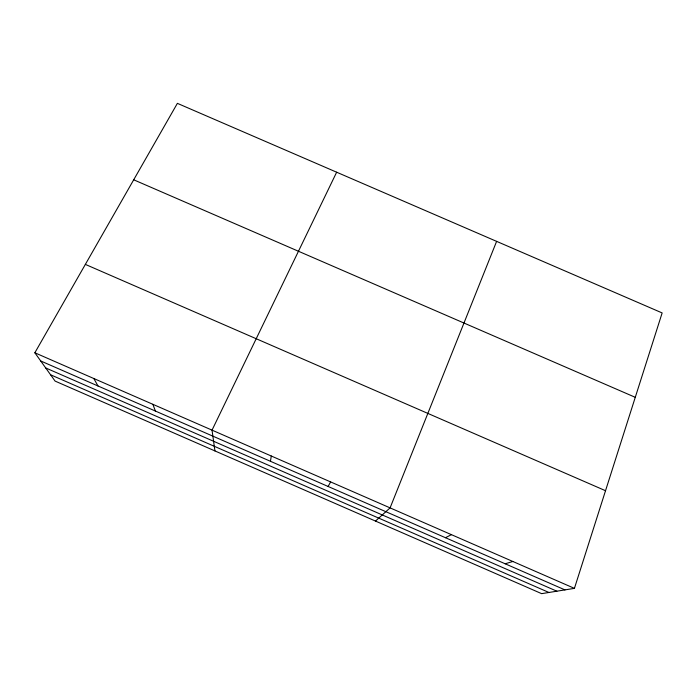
<?xml version="1.0" encoding="UTF-8"?>
<svg xmlns="http://www.w3.org/2000/svg" width="697" height="697" viewBox="0 0 697 697"><rect width="100%" height="100%" fill="white"/><g stroke="black" fill="none" stroke-linecap="round" stroke-linejoin="round"><path stroke-width="1.05" d="M270.445 461.283L271.29 456.012M574.424 588.364L662.15 312.936L177.386 103.348L34.85 352.778L55.089 381.093L541.63 593.652L574.424 588.364L34.85 352.778M496.612 241.371L390.085 507.878L375.483 521.068M336.651 172.211L212.036 430.145L214.937 450.933M328.113 486.462L330.639 481.923M445.461 537.709L451.429 534.66M505.159 563.777L512.879 561.486M133.693 179.8L635.272 397.316M85.356 264.39L605.527 490.714M40.696 360.959L564.953 589.889M45.688 367.938L556.868 591.195M50.576 374.777L548.948 592.476M93.816 378.523L97.998 385.981M152.878 404.312L155.387 411.047"/></g></svg>
